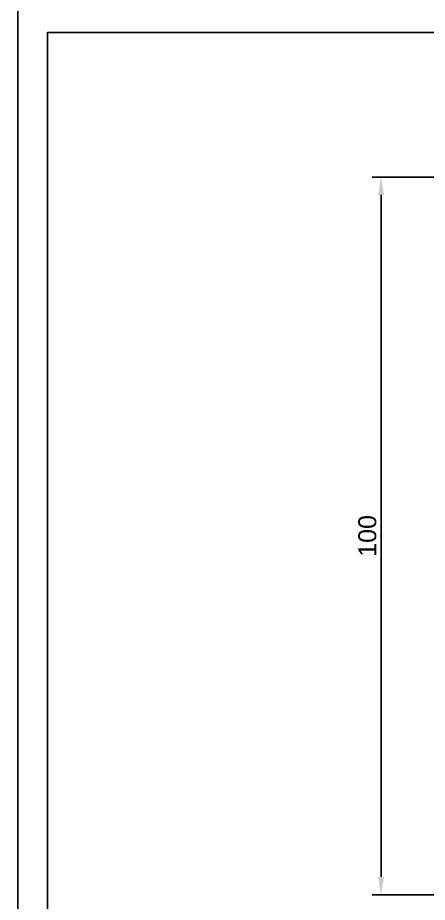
# Model space of a CAD drawing. Header units: millimetres. Extents: x 2046 to 14753, y 2361 to 29276.
# Drawn here: x 9972.7 to 10029.7, y 3829.6 to 3952.9 of the extents above; entities that cross this region are included whole.
import ezdxf

# ---------------------------------------------------------------- set-up
doc = ezdxf.new("R2010")
doc.units = ezdxf.units.MM
doc.layers.add('MYKUVVET', color=1, linetype='Continuous')
doc.styles.get("Standard").update_dxf_attribs({"font": 'arial.ttf'})
doc.dimstyles.new('ISO-25', dxfattribs={"dimtxt": 2.5, "dimasz": 2.5, "dimexe": 1.25, "dimexo": 0.625, "dimtad": 1, "dimtxsty": 'Standard', "dimcen": 2.5, "dimadec": 0, "dimazin": 0, "dimtfac": 1, "dimtmove": 0, "dimatfit": 3, "dimfxl": 1, "dimarcsym": 0})

# ---------------------------------------------------------------- blocks, each defined once
blk = doc.blocks.new('*D242')
at = {"layer": 'Defpoints', "color": 0, "transparency": 16777216}
for p in [(10031.34, 3930.67), (10023.27, 3830.67), (10031.34, 3830.67)]:
    blk.add_point(p, dxfattribs=at)
at = {"layer": 'MYKUVVET', "color": 0, "lineweight": -2, "transparency": 16777216}
for p, q in [((10030.71, 3930.67), (10022.02, 3930.67)), ((10023.27, 3928.17), (10023.27, 3833.17)), ((10030.71, 3830.67), (10022.02, 3830.67))]:
    blk.add_line(p, q, dxfattribs=at)
at = {"layer": 'MYKUVVET', "color": 0, "transparency": 16777216}
for points in [[(10022.85, 3928.17), (10023.69, 3928.17), (10023.27, 3930.67)], [(10022.85, 3833.17), (10023.69, 3833.17), (10023.27, 3830.67)]]:
    blk.add_solid(points, dxfattribs=at)
at = {"layer": 'MYKUVVET', "color": 0, "transparency": 16777216, "insert": (10021.37, 3880.67), "char_height": 2.5, "attachment_point": 5, "rotation": 90}
blk.add_mtext('100', dxfattribs=at)

msp = doc.modelspace()

# ---------------------------------------------------------------- linework, layer by layer
for points in [[(10453.675, 3768.493), (10453.675, 3954.938), (9972.658, 3954.938), (9972.658, 3768.493), (10453.675, 3768.493)], [(10449.544, 3772.624), (10449.544, 3950.807), (9976.789, 3950.807), (9976.789, 3772.624)]]:
    msp.add_lwpolyline(points)

# ---------------------------------------------------------------- dimensions: what is measured, and where the dimension line sits
at = {"layer": 'MYKUVVET', "color": 8}
dim = msp.add_linear_dim(base=(10023.271, 3830.669), p1=(10031.34, 3930.669), p2=(10031.34, 3830.669), angle=90, dimstyle='ISO-25', dxfattribs=at)
dim.commit()
dim.dimension.update_dxf_attribs({"geometry": '*D242', "text_midpoint": (10021.37, 3880.669)})

doc.saveas('drawing.dxf')
